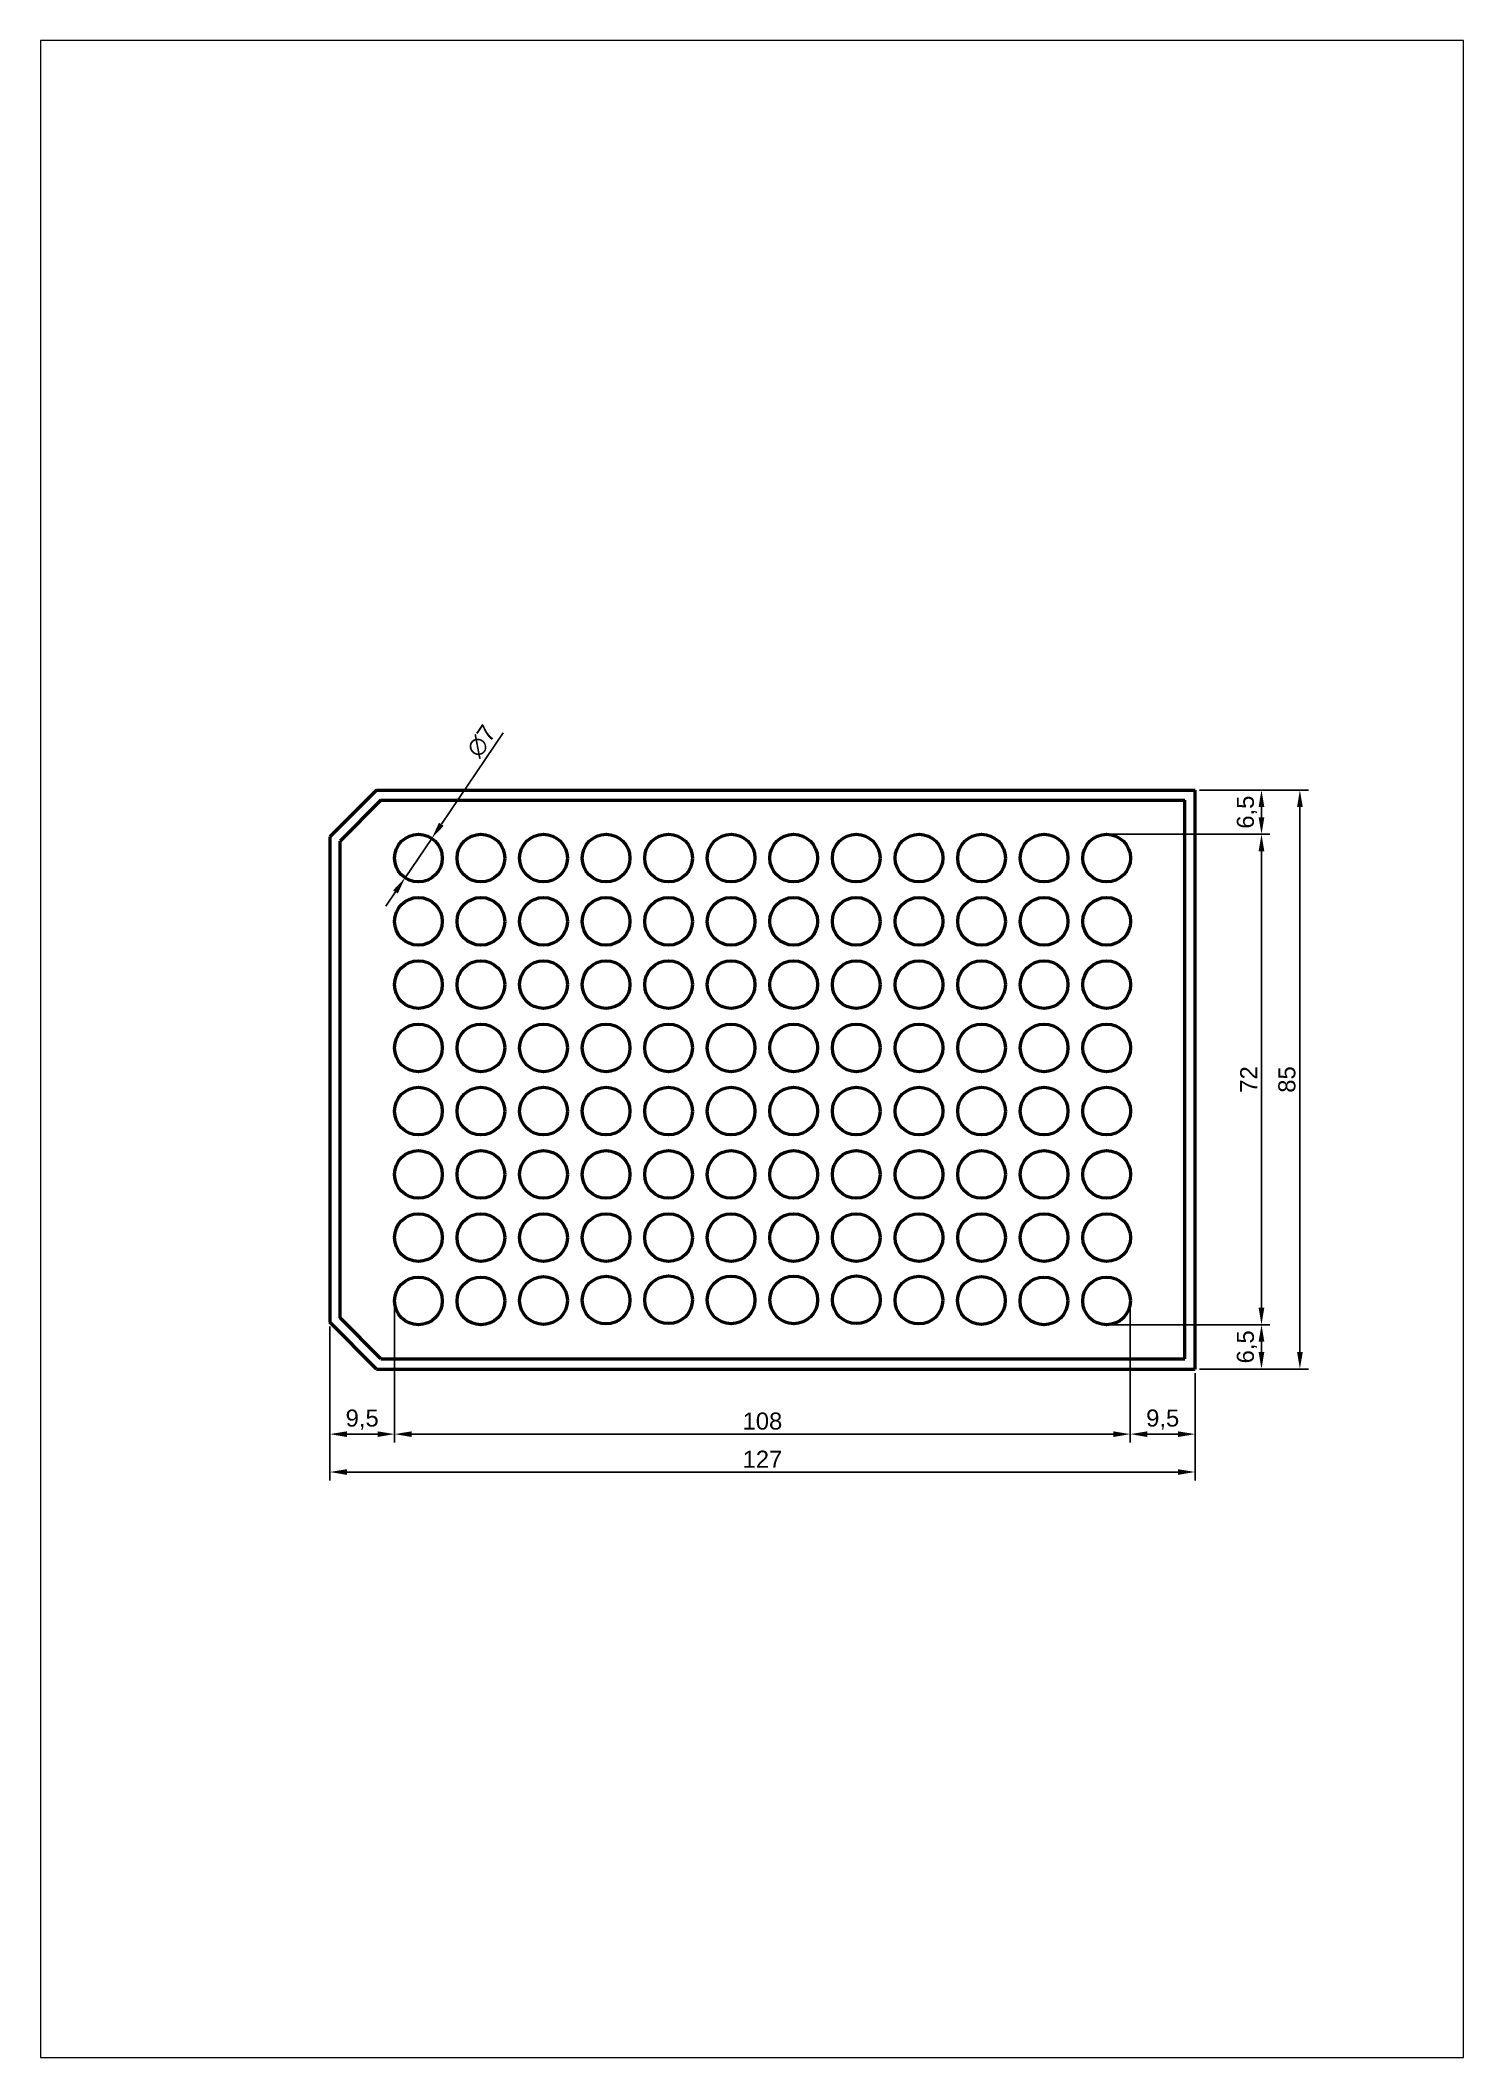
# Paper-space layout 'Layout1' of a CAD drawing. Header units: millimetres. Extents: x -5 to 204, y -17 to 279.
# The model-space entities are those that its viewports show. They can reach past a viewport. Long polylines and large blocks are cut down to what shows.
import ezdxf

# ---------------------------------------------------------------- set-up
doc = ezdxf.new("R2010")
doc.units = ezdxf.units.MM
doc.layers.add('cotas', color=7, linetype='Continuous', lineweight=20)
doc.layers.add('dibujo', color=7, linetype='Continuous', lineweight=50)
doc.styles.get("Standard").update_dxf_attribs({"font": 'arial.ttf'})
doc.dimstyles.new('ISO-25', dxfattribs={"dimtxt": 2.5, "dimasz": 2.5, "dimexe": 1.25, "dimexo": 0.625, "dimtad": 1, "dimtxsty": 'Standard', "dimcen": 2.5, "dimadec": 0, "dimazin": 0, "dimtfac": 1, "dimtmove": 0, "dimatfit": 3, "dimfxl": 1, "dimarcsym": 0})

# ---------------------------------------------------------------- blocks, each defined once
blk = doc.blocks.new('*D9')
at = {"layer": 'cotas', "color": 0, "lineweight": -2, "transparency": 16777216}
for p, q in [((37.66, 90.36), (37.66, 67.73)), ((164.66, 83.48), (164.66, 67.73)), ((40.16, 68.98), (162.16, 68.98))]:
    blk.add_line(p, q, dxfattribs=at)
at = {"layer": 'cotas', "color": 0, "transparency": 16777216}
for points in [[(40.16, 69.39), (40.16, 68.56), (37.66, 68.98)], [(162.16, 69.39), (162.16, 68.56), (164.66, 68.98)]]:
    blk.add_solid(points, dxfattribs=at)
at = {"layer": 'Defpoints', "color": 0, "transparency": 16777216}
for p in [(37.66, 90.98), (164.66, 84.1), (164.66, 68.98)]:
    blk.add_point(p, dxfattribs=at)
at = {"layer": 'cotas', "color": 0, "transparency": 16777216, "insert": (101.16, 70.86), "char_height": 2.5, "attachment_point": 5}
blk.add_mtext('127', dxfattribs=at)
blk = doc.blocks.new('*D10')
at = {"layer": 'cotas', "color": 0, "lineweight": -2, "transparency": 16777216}
for p, q in [((47.16, 93.48), (47.16, 73.29)), ((37.66, 90.36), (37.66, 73.29)), ((40.16, 74.54), (44.66, 74.54))]:
    blk.add_line(p, q, dxfattribs=at)
at = {"layer": 'cotas', "color": 0, "transparency": 16777216}
for points in [[(40.16, 74.95), (40.16, 74.12), (37.66, 74.54)], [(44.66, 74.95), (44.66, 74.12), (47.16, 74.54)]]:
    blk.add_solid(points, dxfattribs=at)
at = {"layer": 'Defpoints', "color": 0, "transparency": 16777216}
for p in [(47.16, 94.1), (37.66, 90.98), (47.16, 74.54)]:
    blk.add_point(p, dxfattribs=at)
at = {"layer": 'cotas', "color": 0, "transparency": 16777216, "insert": (42.41, 76.67), "char_height": 2.5, "attachment_point": 5}
blk.add_mtext('9,5', dxfattribs=at)
blk = doc.blocks.new('*D11')
at = {"layer": 'cotas', "color": 0, "lineweight": -2, "transparency": 16777216}
for p, q in [((155.16, 93.48), (155.16, 73.29)), ((164.66, 83.48), (164.66, 73.29)), ((162.16, 74.54), (157.66, 74.54))]:
    blk.add_line(p, q, dxfattribs=at)
at = {"layer": 'cotas', "color": 0, "transparency": 16777216}
for points in [[(157.66, 74.95), (157.66, 74.12), (155.16, 74.54)], [(162.16, 74.95), (162.16, 74.12), (164.66, 74.54)]]:
    blk.add_solid(points, dxfattribs=at)
at = {"layer": 'Defpoints', "color": 0, "transparency": 16777216}
for p in [(155.16, 94.1), (164.66, 84.1), (155.16, 74.54)]:
    blk.add_point(p, dxfattribs=at)
at = {"layer": 'cotas', "color": 0, "transparency": 16777216, "insert": (159.91, 76.67), "char_height": 2.5, "attachment_point": 5}
blk.add_mtext('9,5', dxfattribs=at)
blk = doc.blocks.new('*D12')
at = {"layer": 'cotas', "color": 0, "lineweight": -2, "transparency": 16777216}
for p, q in [((47.16, 93.48), (47.16, 73.29)), ((155.16, 93.48), (155.16, 73.29)), ((49.66, 74.54), (152.66, 74.54))]:
    blk.add_line(p, q, dxfattribs=at)
at = {"layer": 'cotas', "color": 0, "transparency": 16777216}
for points in [[(49.66, 74.95), (49.66, 74.12), (47.16, 74.54)], [(152.66, 74.95), (152.66, 74.12), (155.16, 74.54)]]:
    blk.add_solid(points, dxfattribs=at)
at = {"layer": 'Defpoints', "color": 0, "transparency": 16777216}
for p in [(47.16, 94.1), (155.16, 94.1), (155.16, 74.54)]:
    blk.add_point(p, dxfattribs=at)
at = {"layer": 'cotas', "color": 0, "transparency": 16777216, "insert": (101.16, 76.44), "char_height": 2.5, "attachment_point": 5}
blk.add_mtext('108', dxfattribs=at)
blk = doc.blocks.new('*D13')
at = {"layer": 'cotas', "color": 0, "lineweight": -2, "transparency": 16777216}
for p, q in [((165.29, 169.1), (181.3, 169.1)), ((180.05, 86.6), (180.05, 166.6)), ((165.29, 84.1), (181.3, 84.1))]:
    blk.add_line(p, q, dxfattribs=at)
at = {"layer": 'cotas', "color": 0, "transparency": 16777216}
for points in [[(179.63, 166.6), (180.47, 166.6), (180.05, 169.1)], [(179.63, 86.6), (180.47, 86.6), (180.05, 84.1)]]:
    blk.add_solid(points, dxfattribs=at)
at = {"layer": 'Defpoints', "color": 0, "transparency": 16777216}
for p in [(164.66, 169.1), (180.05, 169.1), (164.66, 84.1)]:
    blk.add_point(p, dxfattribs=at)
at = {"layer": 'cotas', "color": 0, "transparency": 16777216, "insert": (178.15, 126.6), "char_height": 2.5, "attachment_point": 5, "rotation": 90}
blk.add_mtext('85', dxfattribs=at)
blk = doc.blocks.new('*D14')
at = {"layer": 'cotas', "color": 0, "lineweight": -2, "transparency": 16777216}
for p, q in [((165.29, 169.1), (175.66, 169.1)), ((174.41, 165.1), (174.41, 166.6)), ((152.31, 162.6), (175.66, 162.6))]:
    blk.add_line(p, q, dxfattribs=at)
at = {"layer": 'cotas', "color": 0, "transparency": 16777216}
for points in [[(173.99, 166.6), (174.83, 166.6), (174.41, 169.1)], [(173.99, 165.1), (174.83, 165.1), (174.41, 162.6)]]:
    blk.add_solid(points, dxfattribs=at)
at = {"layer": 'Defpoints', "color": 0, "transparency": 16777216}
for p in [(164.66, 169.1), (174.41, 169.1), (151.68, 162.6)]:
    blk.add_point(p, dxfattribs=at)
at = {"layer": 'cotas', "color": 0, "transparency": 16777216, "insert": (172.28, 165.85), "char_height": 2.5, "attachment_point": 5, "rotation": 90}
blk.add_mtext('6,5', dxfattribs=at)
blk = doc.blocks.new('*D15')
at = {"layer": 'cotas', "color": 0, "lineweight": -2, "transparency": 16777216}
for p, q in [((152.29, 90.6), (175.66, 90.6)), ((174.41, 88.1), (174.41, 86.6)), ((165.29, 84.1), (175.66, 84.1))]:
    blk.add_line(p, q, dxfattribs=at)
at = {"layer": 'cotas', "color": 0, "transparency": 16777216}
for points in [[(173.99, 88.1), (174.83, 88.1), (174.41, 90.6)], [(173.99, 86.6), (174.83, 86.6), (174.41, 84.1)]]:
    blk.add_solid(points, dxfattribs=at)
at = {"layer": 'Defpoints', "color": 0, "transparency": 16777216}
for p in [(151.66, 90.6), (164.66, 84.1), (174.41, 84.1)]:
    blk.add_point(p, dxfattribs=at)
at = {"layer": 'cotas', "color": 0, "transparency": 16777216, "insert": (172.28, 87.35), "char_height": 2.5, "attachment_point": 5, "rotation": 90}
blk.add_mtext('6,5', dxfattribs=at)
blk = doc.blocks.new('*D16')
at = {"layer": 'cotas', "color": 0, "lineweight": -2, "transparency": 16777216}
for p, q in [((152.31, 162.6), (175.66, 162.6)), ((174.41, 160.1), (174.41, 93.1)), ((152.31, 90.6), (175.66, 90.6))]:
    blk.add_line(p, q, dxfattribs=at)
at = {"layer": 'cotas', "color": 0, "transparency": 16777216}
for points in [[(173.99, 160.1), (174.83, 160.1), (174.41, 162.6)], [(173.99, 93.1), (174.83, 93.1), (174.41, 90.6)]]:
    blk.add_solid(points, dxfattribs=at)
at = {"layer": 'Defpoints', "color": 0, "transparency": 16777216}
for p in [(151.68, 162.6), (151.68, 90.6), (174.41, 90.6)]:
    blk.add_point(p, dxfattribs=at)
at = {"layer": 'cotas', "color": 0, "transparency": 16777216, "insert": (172.53, 126.6), "char_height": 2.5, "attachment_point": 5, "rotation": 90}
blk.add_mtext('72', dxfattribs=at)
blk = doc.blocks.new('*D18')
at = {"color": 0, "lineweight": -2, "transparency": 16777216}
for p, q in [((63.12, 177.48), (54.03, 164.07)), ((48.7, 156.21), (52.62, 162)), ((47.29, 154.14), (45.89, 152.07))]:
    blk.add_line(p, q, dxfattribs=at)
at = {"color": 0, "transparency": 16777216}
for points in [[(53.68, 164.3), (54.37, 163.83), (52.62, 162)], [(46.95, 154.37), (47.64, 153.9), (48.7, 156.21)]]:
    blk.add_solid(points, dxfattribs=at)
at = {"layer": 'Defpoints', "color": 0, "transparency": 16777216}
for p in [(52.62, 162), (48.7, 156.21)]:
    blk.add_point(p, dxfattribs=at)
at = {"color": 0, "transparency": 16777216, "insert": (59.92, 176.27), "char_height": 2.5, "attachment_point": 5, "rotation": 55.8614}
blk.add_mtext('∅7', dxfattribs=at)

msp = doc.modelspace()

# ---------------------------------------------------------------- linework, layer by layer
at = {"layer": 'dibujo'}
for p, q in [((2428.78, 1519.45), (2421.91, 1512.58)), ((2428.78, 1519.45), (2548.91, 1519.45)), ((2548.91, 1434.45), (2548.91, 1519.45)), ((2429.41, 1517.95), (2423.41, 1511.95)), ((2429.41, 1517.95), (2547.41, 1517.95)), ((2547.41, 1435.95), (2547.41, 1517.95)), ((2421.91, 1512.58), (2421.91, 1441.33)), ((2423.41, 1441.95), (2423.41, 1511.95)), ((2431.41, 1509.45), (2431.41, 1509.45)), ((2428.78, 1434.45), (2421.91, 1441.33)), ((2429.41, 1435.95), (2423.41, 1441.95)), ((2428.78, 1434.45), (2548.91, 1434.45)), ((2429.41, 1435.95), (2547.41, 1435.95))]:
    msp.add_line(p, q, dxfattribs=at)
for centre in [(2434.91, 1509.45), (2444.09, 1509.45), (2453.27, 1509.45), (2462.45, 1509.45), (2471.63, 1509.45), (2480.81, 1509.45), (2489.99, 1509.45), (2499.17, 1509.45), (2508.39, 1509.45), (2517.57, 1509.45), (2526.75, 1509.45), (2535.93, 1509.45), (2434.91, 1500.17), (2444.09, 1500.17), (2453.27, 1500.17), (2462.45, 1500.17), (2471.63, 1500.17), (2480.81, 1500.17), (2489.99, 1500.17), (2499.17, 1500.17), (2508.39, 1500.17), (2517.57, 1500.17), (2526.75, 1500.17), (2535.93, 1500.17), (2434.91, 1490.88), (2444.09, 1490.88), (2453.27, 1490.88), (2462.45, 1490.88), (2471.63, 1490.88), (2480.81, 1490.88), (2489.99, 1490.88), (2499.17, 1490.88), (2508.39, 1490.88), (2517.57, 1490.88), (2526.75, 1490.88), (2535.93, 1490.88), (2434.91, 1481.6), (2444.09, 1481.6), (2453.27, 1481.6), (2462.45, 1481.6), (2471.63, 1481.6), (2480.81, 1481.6), (2489.99, 1481.6), (2499.17, 1481.6), (2508.39, 1481.6), (2517.57, 1481.6), (2526.75, 1481.6), (2535.93, 1481.6), (2434.91, 1472.31), (2444.09, 1472.31), (2453.27, 1472.31), (2462.45, 1472.31), (2471.63, 1472.31), (2480.81, 1472.31), (2489.99, 1472.31), (2499.17, 1472.31), (2508.39, 1472.31), (2517.57, 1472.31), (2526.75, 1472.31), (2535.93, 1472.31), (2434.91, 1463.02), (2444.09, 1463.02), (2453.27, 1463.02), (2462.45, 1463.02), (2471.63, 1463.02), (2480.81, 1463.02), (2489.99, 1463.02), (2499.17, 1463.02), (2508.39, 1463.02), (2517.57, 1463.02), (2526.75, 1463.02), (2535.93, 1463.02), (2434.91, 1453.74), (2444.09, 1453.74), (2453.27, 1453.74), (2462.45, 1453.74), (2471.63, 1453.74), (2480.81, 1453.74), (2489.99, 1453.74), (2499.17, 1453.74), (2508.39, 1453.74), (2517.57, 1453.74), (2526.75, 1453.74), (2535.93, 1453.74), (2434.91, 1444.45), (2444.09, 1444.45), (2453.27, 1444.51), (2462.45, 1444.56), (2471.63, 1444.61), (2480.81, 1444.6), (2490.01, 1444.6), (2499.19, 1444.61), (2508.37, 1444.56), (2517.55, 1444.51), (2526.73, 1444.45), (2535.91, 1444.45), (2535.91, 1444.45)]:
    msp.add_circle(centre, 3.5, dxfattribs=at)

psp = doc.layouts.get("Layout1")

# ---------------------------------------------------------------- dimensions: what is measured, and where the dimension line sits
dim = psp.add_diameter_dim_2p(p1=(48.6961, 156.2054), p2=(52.6245, 161.9992), dimstyle='ISO-25', override={"dimlfac": -1})
dim.commit()
dim.dimension.update_dxf_attribs({"geometry": '*D18', "text_midpoint": (61.5495, 175.1622), "dimtype": 163})
at = {"layer": 'cotas'}
for base, p1, p2, picture, middle in [((174.4094, 169.1023), (151.6816, 162.6023), (164.6603, 169.1023), '*D14', (172.282, 165.8523)), ((180.05, 169.1023), (164.6603, 84.1023), (164.6603, 169.1023), '*D13', (178.1485, 126.6023)), ((174.4094, 90.6023), (151.6816, 162.6023), (151.6816, 90.6023), '*D16', (172.5293, 126.6023)), ((174.4094, 84.1023), (151.6603, 90.6023), (164.6603, 84.1023), '*D15', (172.282, 87.3523))]:
    dim = psp.add_linear_dim(base=base, p1=p1, p2=p2, angle=90, dimstyle='ISO-25', override={"dimlfac": -1}, dxfattribs=at)
    dim.commit()
    dim.dimension.update_dxf_attribs({"geometry": picture, "text_midpoint": middle})
for base, p1, p2, picture, middle in [((47.1603, 74.5379), (37.6603, 90.981), (47.1603, 94.1023), '*D10', (42.4103, 76.6653)), ((155.1603, 74.5379), (47.1603, 94.1023), (155.1603, 94.1023), '*D12', (101.1603, 76.4394)), ((155.1603, 74.5379), (164.6603, 84.1023), (155.1603, 94.1023), '*D11', (159.9103, 76.6653)), ((164.6603, 68.9759), (37.6603, 90.981), (164.6603, 84.1023), '*D9', (101.1603, 70.856))]:
    dim = psp.add_linear_dim(base=base, p1=p1, p2=p2, dimstyle='ISO-25', override={"dimlfac": -1}, dxfattribs=at)
    dim.commit()
    dim.dimension.update_dxf_attribs({"geometry": picture, "text_midpoint": middle})

# ---------------------------------------------------------------- viewports
at = {"layer": '0'}
psp.add_viewport(center=(99.6286, 131.0784), size=(208.9122, 296.14743), view_center_point=(2483.8745, 1481.4308), view_height=296.14743, dxfattribs=at)

doc.saveas('drawing.dxf')
